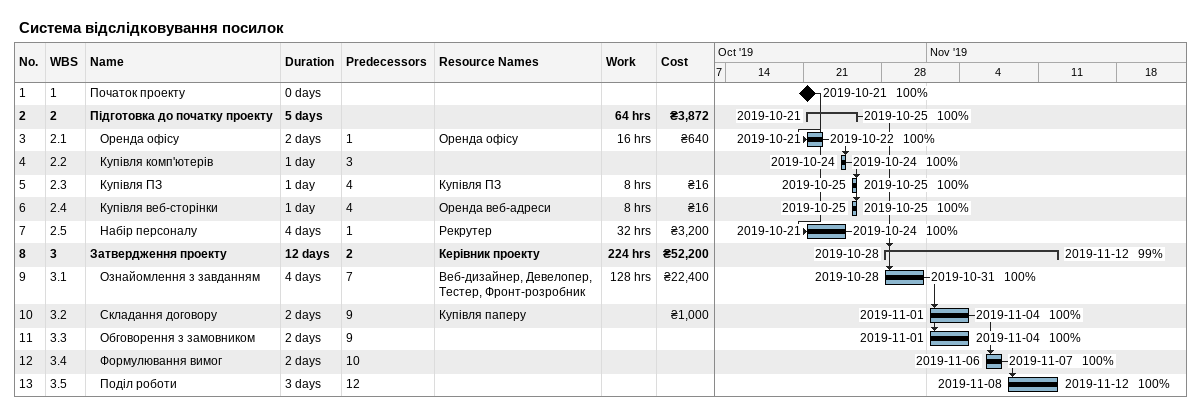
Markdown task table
Система відслідковування посилок

| ID | WBS | Task | Duration | Start | Finish | Predecessors | Resources | % complete | Work (h) | Cost (₴) |
|---|---|---|---|---|---|---|---|---|---|---|
| 1 | 1 | Початок проекту | 0d | 2019-10-21 | 2019-10-21 |  |  | 100 |  |  |
| 2 | 2 | **Підготовка до початку проекту** | 5d | 2019-10-21 | 2019-10-25 |  |  | 100 | 64 | 3872 |
| 3 | 2.1 | Оренда офісу | 2d | 2019-10-21 | 2019-10-22 | 1 | Оренда офісу | 100 | 16 | 640 |
| 4 | 2.2 | Купівля комп'ютерів | 1d | 2019-10-24 | 2019-10-24 | 3 |  | 100 |  |  |
| 5 | 2.3 | Купівля ПЗ | 1d | 2019-10-25 | 2019-10-25 | 4 | Купівля ПЗ | 100 | 8 | 16 |
| 6 | 2.4 | Купівля веб-сторінки | 1d | 2019-10-25 | 2019-10-25 | 4 | Оренда веб-адреси | 100 | 8 | 16 |
| 7 | 2.5 | Набір персоналу | 4d | 2019-10-21 | 2019-10-24 | 1 | Рекрутер | 100 | 32 | 3200 |
| 8 | 3 | **Затвердження проекту** | 12d | 2019-10-28 | 2019-11-12 | 2 | Керівник проекту | 99 | 224 | 52200 |
| 9 | 3.1 | Ознайомлення з завданням | 4d | 2019-10-28 | 2019-10-31 | 7 | Веб-дизайнер, Девелопер, Тестер, Фронт-розробник | 100 | 128 | 22400 |
| 10 | 3.2 | Складання договору | 2d | 2019-11-01 | 2019-11-04 | 9 | Купівля паперу | 100 |  | 1000 |
| 11 | 3.3 | Обговорення з замовником | 2d | 2019-11-01 | 2019-11-04 | 9 |  | 100 |  |  |
| 12 | 3.4 | Формулювання вимог | 2d | 2019-11-06 | 2019-11-07 | 10 |  | 100 |  |  |
| 13 | 3.5 | Поділ роботи | 3d | 2019-11-08 | 2019-11-12 | 12 |  | 100 |  |  |
